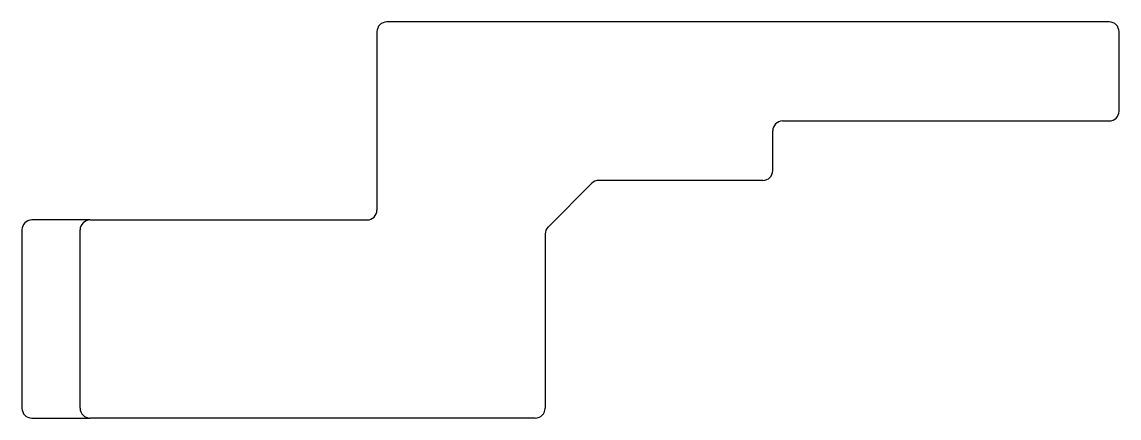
# Model space of a CAD drawing. Extents: x -111 to 0, y 46 to 86.
import ezdxf

# ---------------------------------------------------------------- set-up
doc = ezdxf.new("R2010")
doc.units = 0
doc.layers.add('MODELSKETCH_VISIBLE', color=7, linetype='CONTINUOUS')

msp = doc.modelspace()

# ---------------------------------------------------------------- linework, layer by layer
at = {"layer": 'MODELSKETCH_VISIBLE'}
for p, q in [((-1, 86.5), (-74, 86.5)), ((-75, 85.5), (-75, 67.5)), ((0, 77.5), (0, 85.5)), ((-35, 71.5), (-35, 75.5)), ((-34, 76.5), (-1, 76.5)), ((-57.71, 65.79), (-53.29, 70.21)), ((-36, 70.5), (-52.59, 70.5)), ((-110.88, 65.5), (-110.88, 47.5)), ((-104, 66.5), (-109.88, 66.5)), ((-105, 47.5), (-105, 65.5)), ((-104, 66.5), (-76, 66.5)), ((-58, 65.09), (-58, 47.5)), ((-109.88, 46.5), (-104, 46.5)), ((-59, 46.5), (-104, 46.5))]:
    msp.add_line(p, q, dxfattribs=at)
for centre, start, end in [((-74, 85.5), 90, 180), ((-1, 85.5), 0, 90), ((-1, 77.5), 270, 0), ((-34, 75.5), 90, 180), ((-36, 71.5), 270, 0), ((-52.59, 69.5), 90, 135), ((-76, 67.5), 270, 0), ((-109.88, 65.5), 90, 180), ((-104, 65.5), 90, 180), ((-57, 65.09), 135, 180), ((-109.88, 47.5), 180, 270), ((-104, 47.5), 180, 270), ((-59, 47.5), 270, 0)]:
    msp.add_arc(centre, 1, start, end, dxfattribs=at)

doc.saveas('drawing.dxf')
